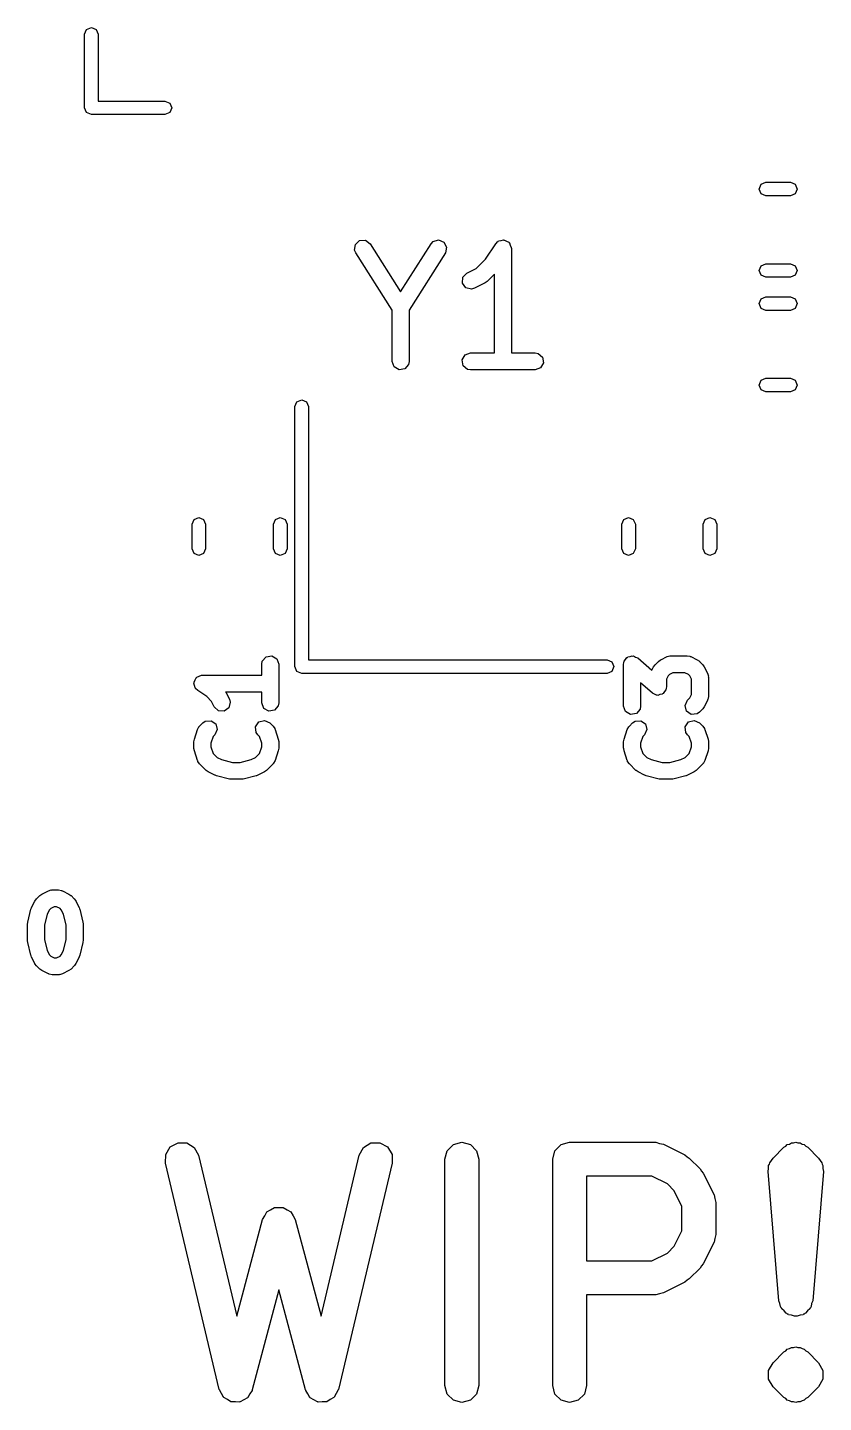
# Model space of a CAD drawing. Extents: x 83.3 to 116.6, y -116.6 to -83.3.
# Drawn here: x 95.82 to 102.86, y -115.06 to -102.9 of the extents above; entities that cross this region are included whole.
import ezdxf

# ---------------------------------------------------------------- set-up
doc = ezdxf.new("R2010")
doc.units = 0
doc.layers.add('BLACK', color=7, linetype='CONTINUOUS')

msp = doc.modelspace()

# ---------------------------------------------------------------- linework, layer by layer
at = {"layer": 'BLACK', "linetype": 'CONTINUOUS'}
for p, q in [((96.33, -102.96), (96.3476, -102.918)), ((96.3476, -102.918), (96.39, -102.9)), ((96.39, -102.9), (96.4324, -102.918)), ((96.4324, -102.918), (96.45, -102.96)), ((96.33, -103.61), (96.33, -102.96)), ((96.45, -102.96), (96.45, -103.55)), ((96.45, -103.55), (97.04, -103.55)), ((97.04, -103.55), (97.0824, -103.568)), ((96.3476, -103.652), (96.33, -103.61)), ((96.39, -103.67), (96.3476, -103.652)), ((97.04, -103.67), (96.39, -103.67)), ((97.0824, -103.652), (97.04, -103.67)), ((97.0824, -103.568), (97.1, -103.61)), ((97.1, -103.61), (97.0824, -103.652)), ((102.295, -104.328), (102.313, -104.286)), ((102.313, -104.286), (102.355, -104.268)), ((102.355, -104.268), (102.571, -104.268)), ((102.571, -104.268), (102.613, -104.286)), ((102.613, -104.286), (102.631, -104.328)), ((102.313, -104.37), (102.295, -104.328)), ((102.355, -104.388), (102.313, -104.37)), ((102.571, -104.388), (102.355, -104.388)), ((102.613, -104.37), (102.571, -104.388)), ((102.631, -104.328), (102.613, -104.37)), ((98.7172, -104.869), (98.724, -104.818)), ((98.7272, -104.893), (98.7172, -104.869)), ((98.724, -104.818), (98.7618, -104.783)), ((99.0488, -105.398), (98.7272, -104.893)), ((98.7618, -104.783), (98.8131, -104.781)), ((98.8131, -104.781), (98.8538, -104.812)), ((98.8538, -104.812), (99.1238, -105.236)), ((99.1238, -105.236), (99.3939, -104.812)), ((99.5204, -104.893), (99.1988, -105.398)), ((99.3939, -104.812), (99.4115, -104.793)), ((99.4115, -104.793), (99.4604, -104.777)), ((99.4604, -104.777), (99.5078, -104.797)), ((99.5078, -104.797), (99.5315, -104.843)), ((99.5315, -104.843), (99.5204, -104.893)), ((99.875, -104.947), (99.9662, -104.811)), ((99.9662, -104.811), (99.9842, -104.792)), ((99.9842, -104.792), (99.9883, -104.791)), ((99.9883, -104.791), (99.9911, -104.787)), ((99.9911, -104.787), (100.013, -104.784)), ((100.013, -104.784), (100.033, -104.778)), ((100.033, -104.778), (100.037, -104.779)), ((100.037, -104.779), (100.042, -104.779)), ((100.042, -104.779), (100.06, -104.789)), ((100.06, -104.789), (100.08, -104.798)), ((100.08, -104.798), (100.082, -104.802)), ((100.082, -104.802), (100.086, -104.804)), ((100.086, -104.804), (100.093, -104.825)), ((100.093, -104.825), (100.103, -104.844)), ((100.103, -104.844), (100.102, -104.848)), ((100.102, -104.848), (100.104, -104.852)), ((100.104, -104.852), (100.104, -105.777)), ((99.7937, -105.029), (99.875, -104.947)), ((102.295, -105.048), (102.313, -105.006)), ((102.313, -105.006), (102.355, -104.988)), ((102.355, -104.988), (102.571, -104.988)), ((102.571, -104.988), (102.613, -105.006)), ((102.613, -105.006), (102.631, -105.048)), ((99.671, -105.159), (99.674, -105.108)), ((99.674, -105.108), (99.7093, -105.071)), ((99.7093, -105.071), (99.7937, -105.029)), ((99.9536, -105.081), (99.8911, -105.144)), ((99.9536, -105.777), (99.9536, -105.081)), ((102.313, -105.09), (102.295, -105.048)), ((102.355, -105.108), (102.313, -105.09)), ((102.571, -105.108), (102.355, -105.108)), ((102.613, -105.09), (102.571, -105.108)), ((102.631, -105.048), (102.613, -105.09)), ((99.7015, -105.201), (99.671, -105.159)), ((99.7514, -105.213), (99.7015, -105.201)), ((99.7764, -105.205), (99.7514, -105.213)), ((99.8716, -105.158), (99.7764, -105.205)), ((99.8728, -105.156), (99.8716, -105.158)), ((99.8911, -105.144), (99.8728, -105.156)), ((102.295, -105.341), (102.313, -105.299)), ((102.313, -105.384), (102.295, -105.341)), ((102.313, -105.299), (102.355, -105.281)), ((102.355, -105.281), (102.571, -105.281)), ((102.571, -105.281), (102.613, -105.299)), ((102.613, -105.299), (102.631, -105.341)), ((102.631, -105.341), (102.613, -105.384)), ((99.0488, -105.852), (99.0488, -105.398)), ((99.1988, -105.398), (99.1988, -105.852)), ((102.355, -105.401), (102.313, -105.384)), ((102.571, -105.401), (102.355, -105.401)), ((102.613, -105.384), (102.571, -105.401)), ((99.0664, -105.901), (99.0488, -105.852)), ((99.1988, -105.852), (99.1943, -105.878)), ((99.669, -105.839), (99.6946, -105.795)), ((99.6779, -105.89), (99.669, -105.839)), ((99.6946, -105.795), (99.7429, -105.777)), ((99.7429, -105.777), (99.9536, -105.777)), ((100.104, -105.777), (100.314, -105.777)), ((100.314, -105.777), (100.34, -105.782)), ((100.34, -105.782), (100.379, -105.815)), ((100.388, -105.865), (100.362, -105.91)), ((100.379, -105.815), (100.388, -105.865)), ((99.1108, -105.926), (99.0664, -105.901)), ((99.1613, -105.917), (99.1108, -105.926)), ((99.1943, -105.878), (99.1613, -105.917)), ((99.7172, -105.923), (99.6779, -105.89)), ((99.7429, -105.927), (99.7172, -105.923)), ((100.314, -105.927), (99.7429, -105.927)), ((100.362, -105.91), (100.314, -105.927)), ((102.295, -106.061), (102.313, -106.019)), ((102.313, -106.104), (102.295, -106.061)), ((102.313, -106.019), (102.355, -106.001)), ((102.355, -106.121), (102.313, -106.104)), ((102.355, -106.001), (102.571, -106.001)), ((102.571, -106.001), (102.613, -106.019)), ((102.613, -106.104), (102.571, -106.121)), ((102.613, -106.019), (102.631, -106.061)), ((102.631, -106.061), (102.613, -106.104)), ((98.19, -106.25), (98.2076, -106.208)), ((98.2076, -106.208), (98.25, -106.19)), ((98.25, -106.19), (98.2924, -106.208)), ((98.2924, -106.208), (98.31, -106.25)), ((102.571, -106.121), (102.355, -106.121)), ((98.19, -108.55), (98.19, -106.25)), ((98.31, -106.25), (98.31, -108.49)), ((97.28, -107.292), (97.2976, -107.25)), ((97.28, -107.508), (97.28, -107.292)), ((97.2976, -107.25), (97.34, -107.232)), ((97.34, -107.232), (97.3824, -107.25)), ((97.3824, -107.25), (97.4, -107.292)), ((97.4, -107.292), (97.4, -107.508)), ((98, -107.292), (98.0176, -107.25)), ((98, -107.508), (98, -107.292)), ((98.0176, -107.25), (98.06, -107.232)), ((98.06, -107.232), (98.1024, -107.25)), ((98.1024, -107.25), (98.12, -107.292)), ((98.12, -107.292), (98.12, -107.508)), ((101.08, -107.292), (101.098, -107.25)), ((101.08, -107.508), (101.08, -107.292)), ((101.098, -107.25), (101.14, -107.232)), ((101.14, -107.232), (101.182, -107.25)), ((101.182, -107.25), (101.2, -107.292)), ((101.2, -107.292), (101.2, -107.508)), ((101.8, -107.292), (101.818, -107.25)), ((101.8, -107.508), (101.8, -107.292)), ((101.818, -107.25), (101.86, -107.232)), ((101.86, -107.232), (101.902, -107.25)), ((101.902, -107.25), (101.92, -107.292)), ((101.92, -107.292), (101.92, -107.508)), ((97.2976, -107.55), (97.28, -107.508)), ((97.34, -107.568), (97.2976, -107.55)), ((97.3824, -107.55), (97.34, -107.568)), ((97.4, -107.508), (97.3824, -107.55)), ((98.0176, -107.55), (98, -107.508)), ((98.06, -107.568), (98.0176, -107.55)), ((98.1024, -107.55), (98.06, -107.568)), ((98.12, -107.508), (98.1024, -107.55)), ((101.098, -107.55), (101.08, -107.508)), ((101.14, -107.568), (101.098, -107.55)), ((101.182, -107.55), (101.14, -107.568)), ((101.2, -107.508), (101.182, -107.55)), ((101.818, -107.55), (101.8, -107.508)), ((101.86, -107.568), (101.818, -107.55)), ((101.902, -107.55), (101.86, -107.568)), ((101.92, -107.508), (101.902, -107.55)), ((97.8964, -108.529), (97.901, -108.503)), ((97.8964, -108.625), (97.8964, -108.529)), ((97.901, -108.503), (97.9339, -108.464)), ((97.9339, -108.464), (97.9845, -108.455)), ((97.9845, -108.455), (98.0289, -108.48)), ((98.0289, -108.48), (98.0464, -108.529)), ((98.0464, -108.529), (98.0464, -108.871)), ((98.31, -108.49), (100.95, -108.49)), ((100.95, -108.49), (100.992, -108.508)), ((100.992, -108.508), (101.01, -108.55)), ((101.096, -108.529), (101.098, -108.517)), ((101.096, -108.9), (101.096, -108.529)), ((101.098, -108.514), (101.099, -108.511)), ((101.098, -108.517), (101.098, -108.514)), ((101.099, -108.511), (101.101, -108.503)), ((101.101, -108.503), (101.114, -108.487)), ((101.114, -108.487), (101.124, -108.47)), ((101.124, -108.47), (101.13, -108.468)), ((101.13, -108.468), (101.134, -108.464)), ((101.134, -108.464), (101.154, -108.46)), ((101.154, -108.46), (101.173, -108.454)), ((101.173, -108.454), (101.179, -108.456)), ((101.179, -108.456), (101.184, -108.455)), ((101.184, -108.455), (101.202, -108.465)), ((101.202, -108.465), (101.221, -108.472)), ((101.221, -108.472), (101.347, -108.582)), ((101.361, -108.552), (101.375, -108.534)), ((101.375, -108.534), (101.376, -108.533)), ((101.376, -108.533), (101.404, -108.504)), ((101.404, -108.504), (101.422, -108.491)), ((101.422, -108.491), (101.424, -108.49)), ((101.424, -108.49), (101.481, -108.461)), ((101.481, -108.461), (101.506, -108.454)), ((101.506, -108.454), (101.51, -108.455)), ((101.51, -108.455), (101.514, -108.454)), ((101.514, -108.454), (101.657, -108.454)), ((101.657, -108.454), (101.683, -108.458)), ((101.683, -108.458), (101.686, -108.461)), ((101.686, -108.461), (101.691, -108.461)), ((101.691, -108.461), (101.748, -108.49)), ((101.748, -108.49), (101.766, -108.503)), ((101.766, -108.503), (101.767, -108.504)), ((101.767, -108.504), (101.796, -108.533)), ((101.796, -108.533), (101.809, -108.551)), ((97.3084, -108.668), (97.3172, -108.648)), ((97.3172, -108.648), (97.3211, -108.646)), ((97.3211, -108.646), (97.3232, -108.643)), ((97.3232, -108.643), (97.3437, -108.635)), ((97.3437, -108.635), (97.3632, -108.625)), ((97.3632, -108.625), (97.3674, -108.626)), ((97.3674, -108.626), (97.3714, -108.625)), ((97.3714, -108.625), (97.8964, -108.625)), ((98.2076, -108.592), (98.19, -108.55)), ((98.25, -108.61), (98.2076, -108.592)), ((100.95, -108.61), (98.25, -108.61)), ((100.992, -108.592), (100.95, -108.61)), ((101.01, -108.55), (100.992, -108.592)), ((101.347, -108.582), (101.361, -108.552)), ((101.49, -108.63), (101.475, -108.661)), ((101.475, -108.661), (101.475, -108.729)), ((101.502, -108.619), (101.49, -108.63)), ((101.532, -108.604), (101.502, -108.619)), ((101.639, -108.604), (101.532, -108.604)), ((101.67, -108.619), (101.639, -108.604)), ((101.681, -108.63), (101.67, -108.619)), ((101.696, -108.661), (101.681, -108.63)), ((101.696, -108.797), (101.696, -108.661)), ((101.809, -108.551), (101.81, -108.552)), ((101.81, -108.552), (101.839, -108.609)), ((101.839, -108.609), (101.846, -108.634)), ((101.846, -108.634), (101.845, -108.639)), ((101.845, -108.639), (101.846, -108.643)), ((101.846, -108.643), (101.846, -108.814)), ((97.2966, -108.695), (97.2983, -108.691)), ((97.3027, -108.716), (97.2966, -108.695)), ((97.2976, -108.687), (97.3084, -108.668)), ((97.2983, -108.691), (97.2976, -108.687)), ((97.3065, -108.737), (97.3027, -108.716)), ((97.3098, -108.74), (97.3065, -108.737)), ((97.311, -108.744), (97.3098, -108.74)), ((97.3298, -108.762), (97.311, -108.744)), ((97.4094, -108.815), (97.3298, -108.762)), ((97.8964, -108.775), (97.5769, -108.775)), ((97.5769, -108.775), (97.5802, -108.78)), ((97.5802, -108.78), (97.5814, -108.781)), ((97.5814, -108.781), (97.6099, -108.838)), ((97.8964, -108.871), (97.8964, -108.775)), ((101.351, -108.785), (101.246, -108.694)), ((101.246, -108.694), (101.246, -108.9)), ((101.369, -108.792), (101.351, -108.785)), ((101.447, -108.787), (101.441, -108.789)), ((101.457, -108.77), (101.447, -108.787)), ((101.47, -108.754), (101.457, -108.77)), ((101.472, -108.746), (101.47, -108.754)), ((101.474, -108.743), (101.472, -108.746)), ((101.475, -108.729), (101.473, -108.74)), ((101.473, -108.74), (101.474, -108.743)), ((97.4526, -108.859), (97.4094, -108.815)), ((97.4758, -108.905), (97.4526, -108.859)), ((97.513, -108.94), (97.4758, -108.905)), ((97.6174, -108.863), (97.6054, -108.913)), ((97.6099, -108.838), (97.6174, -108.863)), ((97.914, -108.92), (97.8964, -108.871)), ((98.0419, -108.897), (98.0089, -108.936)), ((98.0464, -108.871), (98.0419, -108.897)), ((101.114, -108.948), (101.096, -108.9)), ((101.246, -108.9), (101.242, -108.926)), ((101.387, -108.802), (101.369, -108.792)), ((101.393, -108.801), (101.387, -108.802)), ((101.398, -108.804), (101.393, -108.801)), ((101.418, -108.797), (101.398, -108.804)), ((101.438, -108.794), (101.418, -108.797)), ((101.441, -108.789), (101.438, -108.794)), ((101.64, -108.893), (101.661, -108.847)), ((101.653, -108.943), (101.64, -108.893)), ((101.661, -108.847), (101.681, -108.827)), ((101.681, -108.827), (101.696, -108.797)), ((101.81, -108.905), (101.797, -108.923)), ((101.839, -108.848), (101.81, -108.905)), ((101.842, -108.84), (101.839, -108.843)), ((101.839, -108.843), (101.839, -108.848)), ((101.846, -108.814), (101.842, -108.84)), ((97.3969, -109.032), (97.448, -109.028)), ((97.448, -109.028), (97.49, -109.057)), ((97.5642, -108.943), (97.513, -108.94)), ((97.6054, -108.913), (97.5642, -108.943)), ((97.8713, -109.039), (97.9208, -109.025)), ((97.9584, -108.945), (97.914, -108.92)), ((97.9208, -109.025), (97.9673, -109.047)), ((98.0089, -108.936), (97.9584, -108.945)), ((101.158, -108.974), (101.114, -108.948)), ((101.209, -108.965), (101.158, -108.974)), ((101.197, -109.032), (101.248, -109.028)), ((101.242, -108.926), (101.209, -108.965)), ((101.248, -109.028), (101.29, -109.057)), ((101.695, -108.972), (101.653, -108.943)), ((101.671, -109.039), (101.721, -109.025)), ((101.746, -108.968), (101.695, -108.972)), ((101.721, -109.025), (101.767, -109.047)), ((101.767, -108.953), (101.746, -108.968)), ((101.796, -108.924), (101.767, -108.953)), ((101.797, -108.923), (101.796, -108.924)), ((97.3003, -109.191), (97.3288, -109.105)), ((97.3288, -109.105), (97.3413, -109.082)), ((97.3413, -109.082), (97.3451, -109.08)), ((97.3451, -109.08), (97.347, -109.076)), ((97.347, -109.076), (97.3755, -109.047)), ((97.3755, -109.047), (97.3969, -109.032)), ((97.5033, -109.107), (97.4816, -109.153)), ((97.49, -109.057), (97.5033, -109.107)), ((97.8418, -109.081), (97.8713, -109.039)), ((97.8463, -109.132), (97.8418, -109.081)), ((97.8613, -109.153), (97.8463, -109.132)), ((97.9673, -109.047), (97.9959, -109.076)), ((97.9959, -109.076), (98.0108, -109.097)), ((98.0108, -109.097), (98.0112, -109.101)), ((98.0112, -109.101), (98.014, -109.105)), ((98.014, -109.105), (98.0426, -109.191)), ((101.1, -109.191), (101.129, -109.105)), ((101.129, -109.105), (101.141, -109.082)), ((101.141, -109.082), (101.145, -109.08)), ((101.145, -109.08), (101.147, -109.076)), ((101.147, -109.076), (101.176, -109.047)), ((101.176, -109.047), (101.197, -109.032)), ((101.303, -109.107), (101.282, -109.153)), ((101.29, -109.057), (101.303, -109.107)), ((101.642, -109.081), (101.671, -109.039)), ((101.646, -109.132), (101.642, -109.081)), ((101.661, -109.153), (101.646, -109.132)), ((101.767, -109.047), (101.796, -109.076)), ((101.796, -109.076), (101.811, -109.097)), ((101.811, -109.097), (101.811, -109.101)), ((101.811, -109.101), (101.814, -109.105)), ((101.814, -109.105), (101.843, -109.191)), ((97.2964, -109.214), (97.3003, -109.192)), ((97.2964, -109.271), (97.2964, -109.214)), ((97.297, -109.273), (97.2964, -109.271)), ((97.3003, -109.295), (97.297, -109.273)), ((97.3003, -109.192), (97.3003, -109.191)), ((97.4656, -109.169), (97.4464, -109.226)), ((97.4464, -109.226), (97.4464, -109.259)), ((97.4464, -109.259), (97.4656, -109.317)), ((97.4816, -109.153), (97.4656, -109.169)), ((97.8773, -109.169), (97.8613, -109.153)), ((97.8964, -109.226), (97.8773, -109.169)), ((97.8773, -109.317), (97.8964, -109.259)), ((97.8964, -109.259), (97.8964, -109.226)), ((98.0464, -109.271), (98.0425, -109.294)), ((98.0426, -109.191), (98.0459, -109.213)), ((98.0459, -109.213), (98.0464, -109.214)), ((98.0464, -109.214), (98.0464, -109.271)), ((101.096, -109.214), (101.1, -109.192)), ((101.096, -109.271), (101.096, -109.214)), ((101.097, -109.273), (101.096, -109.271)), ((101.1, -109.295), (101.097, -109.273)), ((101.1, -109.192), (101.1, -109.191)), ((101.266, -109.169), (101.246, -109.226)), ((101.246, -109.226), (101.246, -109.259)), ((101.246, -109.259), (101.266, -109.317)), ((101.282, -109.153), (101.266, -109.169)), ((101.677, -109.169), (101.661, -109.153)), ((101.696, -109.226), (101.677, -109.169)), ((101.677, -109.317), (101.696, -109.259)), ((101.696, -109.259), (101.696, -109.226)), ((101.843, -109.191), (101.846, -109.213)), ((101.846, -109.271), (101.843, -109.294)), ((101.846, -109.213), (101.846, -109.214)), ((101.846, -109.214), (101.846, -109.271)), ((97.3288, -109.381), (97.3003, -109.295)), ((97.3316, -109.384), (97.3288, -109.381)), ((97.332, -109.389), (97.3316, -109.384)), ((97.347, -109.41), (97.332, -109.389)), ((97.4656, -109.317), (97.5016, -109.353)), ((97.5016, -109.353), (97.5405, -109.372)), ((97.5405, -109.372), (97.6378, -109.396)), ((97.7051, -109.396), (97.8024, -109.372)), ((97.8024, -109.372), (97.8413, -109.353)), ((97.8413, -109.353), (97.8773, -109.317)), ((98.014, -109.381), (98.0016, -109.404)), ((98.0426, -109.295), (98.014, -109.381)), ((98.0425, -109.294), (98.0426, -109.295)), ((101.129, -109.381), (101.1, -109.295)), ((101.132, -109.384), (101.129, -109.381)), ((101.132, -109.389), (101.132, -109.384)), ((101.147, -109.41), (101.132, -109.389)), ((101.266, -109.317), (101.302, -109.353)), ((101.302, -109.353), (101.34, -109.372)), ((101.34, -109.372), (101.438, -109.396)), ((101.505, -109.396), (101.602, -109.372)), ((101.602, -109.372), (101.641, -109.353)), ((101.641, -109.353), (101.677, -109.317)), ((101.814, -109.381), (101.802, -109.404)), ((101.843, -109.295), (101.814, -109.381)), ((101.843, -109.294), (101.843, -109.295)), ((97.4041, -109.467), (97.347, -109.41)), ((97.4056, -109.468), (97.4041, -109.467)), ((97.4236, -109.481), (97.4056, -109.468)), ((97.4807, -109.51), (97.4236, -109.481)), ((97.4843, -109.51), (97.4807, -109.51)), ((97.4961, -109.516), (97.4843, -109.51)), ((97.6104, -109.544), (97.4961, -109.516)), ((97.6378, -109.396), (97.7051, -109.396)), ((97.8468, -109.516), (97.7325, -109.544)), ((97.8497, -109.514), (97.8468, -109.516)), ((97.8621, -109.51), (97.8497, -109.514)), ((97.9193, -109.481), (97.8621, -109.51)), ((97.9204, -109.48), (97.9193, -109.481)), ((97.9387, -109.467), (97.9204, -109.48)), ((97.9959, -109.41), (97.9387, -109.467)), ((97.9978, -109.406), (97.9959, -109.41)), ((98.0016, -109.404), (97.9978, -109.406)), ((101.204, -109.467), (101.147, -109.41)), ((101.206, -109.468), (101.204, -109.467)), ((101.224, -109.481), (101.206, -109.468)), ((101.281, -109.51), (101.224, -109.481)), ((101.284, -109.51), (101.281, -109.51)), ((101.296, -109.516), (101.284, -109.51)), ((101.41, -109.544), (101.296, -109.516)), ((101.438, -109.396), (101.505, -109.396)), ((101.647, -109.516), (101.532, -109.544)), ((101.65, -109.514), (101.647, -109.516)), ((101.662, -109.51), (101.65, -109.514)), ((101.719, -109.481), (101.662, -109.51)), ((101.72, -109.48), (101.719, -109.481)), ((101.739, -109.467), (101.72, -109.48)), ((101.796, -109.41), (101.739, -109.467)), ((101.798, -109.406), (101.796, -109.41)), ((101.802, -109.404), (101.798, -109.406)), ((97.6138, -109.544), (97.6104, -109.544)), ((97.6286, -109.546), (97.6138, -109.544)), ((97.7143, -109.546), (97.6286, -109.546)), ((97.7175, -109.545), (97.7143, -109.546)), ((97.7325, -109.544), (97.7175, -109.545)), ((101.414, -109.544), (101.41, -109.544)), ((101.429, -109.546), (101.414, -109.544)), ((101.514, -109.546), (101.429, -109.546)), ((101.518, -109.545), (101.514, -109.546)), ((101.532, -109.544), (101.518, -109.545)), ((95.8898, -110.622), (95.9032, -110.604)), ((95.9032, -110.604), (95.9039, -110.602)), ((95.9039, -110.602), (95.9324, -110.574)), ((95.9324, -110.574), (95.9508, -110.561)), ((95.9508, -110.561), (95.9519, -110.56)), ((95.9519, -110.56), (96.0091, -110.531)), ((96.0091, -110.531), (96.034, -110.524)), ((96.034, -110.524), (96.0384, -110.525)), ((96.0384, -110.525), (96.0426, -110.523)), ((96.0426, -110.523), (96.0997, -110.523)), ((96.0997, -110.523), (96.1254, -110.528)), ((96.1254, -110.528), (96.1288, -110.531)), ((96.1288, -110.531), (96.1333, -110.531)), ((96.1333, -110.531), (96.1904, -110.56)), ((96.1904, -110.56), (96.2084, -110.573)), ((96.2084, -110.573), (96.2099, -110.574)), ((96.2099, -110.574), (96.2385, -110.602)), ((96.2385, -110.602), (96.2514, -110.621)), ((95.827, -110.809), (95.8556, -110.694)), ((95.8556, -110.694), (95.8608, -110.683)), ((95.8608, -110.683), (95.8612, -110.679)), ((95.8612, -110.679), (95.8898, -110.622)), ((96.0185, -110.7), (95.9991, -110.739)), ((96.0299, -110.689), (96.0185, -110.7)), ((96.0603, -110.673), (96.0299, -110.689)), ((96.082, -110.673), (96.0603, -110.673)), ((96.1125, -110.689), (96.082, -110.673)), ((96.1238, -110.7), (96.1125, -110.689)), ((96.1433, -110.739), (96.1238, -110.7)), ((96.2514, -110.621), (96.2525, -110.622)), ((96.2525, -110.622), (96.2811, -110.679)), ((96.2811, -110.679), (96.2848, -110.691)), ((96.2848, -110.691), (96.2868, -110.694)), ((96.2868, -110.694), (96.3154, -110.809)), ((95.8247, -110.827), (95.8273, -110.812)), ((95.8247, -110.97), (95.8247, -110.827)), ((95.8273, -110.812), (95.827, -110.809)), ((95.9991, -110.739), (95.9747, -110.836)), ((95.9747, -110.836), (95.9747, -110.961)), ((96.1676, -110.836), (96.1433, -110.739)), ((96.1676, -110.961), (96.1676, -110.836)), ((96.3154, -110.809), (96.3164, -110.824)), ((96.3164, -110.824), (96.3176, -110.827)), ((96.3176, -110.827), (96.3176, -110.97)), ((95.8259, -110.973), (95.8247, -110.97)), ((95.827, -110.988), (95.8259, -110.973)), ((95.9747, -110.961), (95.9991, -111.058)), ((96.1433, -111.058), (96.1676, -110.961)), ((96.3176, -110.97), (96.315, -110.984)), ((95.8556, -111.102), (95.827, -110.988)), ((95.9991, -111.058), (96.0185, -111.097)), ((96.1238, -111.097), (96.1433, -111.058)), ((96.3154, -110.988), (96.2868, -111.102)), ((96.315, -110.984), (96.3154, -110.988)), ((95.8575, -111.105), (95.8556, -111.102)), ((95.8612, -111.118), (95.8575, -111.105)), ((95.8898, -111.175), (95.8612, -111.118)), ((95.891, -111.176), (95.8898, -111.175)), ((95.9039, -111.194), (95.891, -111.176)), ((95.9324, -111.223), (95.9039, -111.194)), ((96.0185, -111.097), (96.0299, -111.108)), ((96.0299, -111.108), (96.0603, -111.123)), ((96.0603, -111.123), (96.082, -111.123)), ((96.082, -111.123), (96.1125, -111.108)), ((96.1125, -111.108), (96.1238, -111.097)), ((96.2385, -111.194), (96.2099, -111.223)), ((96.2392, -111.193), (96.2385, -111.194)), ((96.2525, -111.175), (96.2392, -111.193)), ((96.2811, -111.118), (96.2525, -111.175)), ((96.2815, -111.114), (96.2811, -111.118)), ((96.2868, -111.102), (96.2815, -111.114)), ((95.9339, -111.223), (95.9324, -111.223)), ((95.9519, -111.237), (95.9339, -111.223)), ((96.0091, -111.265), (95.9519, -111.237)), ((96.0135, -111.266), (96.0091, -111.265)), ((96.017, -111.269), (96.0135, -111.266)), ((96.0426, -111.273), (96.017, -111.269)), ((96.0997, -111.273), (96.0426, -111.273)), ((96.104, -111.272), (96.0997, -111.273)), ((96.1083, -111.273), (96.104, -111.272)), ((96.1333, -111.265), (96.1083, -111.273)), ((96.1904, -111.237), (96.1333, -111.265)), ((96.1916, -111.236), (96.1904, -111.237)), ((96.2099, -111.223), (96.1916, -111.236)), ((97.0467, -112.862), (97.0874, -112.796)), ((97.0874, -112.796), (97.1557, -112.759)), ((97.1557, -112.759), (97.2333, -112.761)), ((97.2333, -112.761), (97.2995, -112.802)), ((98.7958, -112.802), (98.8619, -112.761)), ((98.8619, -112.761), (98.9395, -112.759)), ((98.9395, -112.759), (99.0078, -112.796)), ((99.0078, -112.796), (99.0485, -112.862)), ((99.5368, -112.83), (99.5917, -112.775)), ((99.5917, -112.775), (99.6667, -112.755)), ((99.6667, -112.755), (99.7417, -112.775)), ((99.7417, -112.775), (99.7966, -112.83)), ((100.489, -112.83), (100.544, -112.775)), ((100.544, -112.775), (100.619, -112.755)), ((100.619, -112.755), (101.381, -112.755)), ((101.381, -112.755), (101.414, -112.764)), ((101.414, -112.764), (101.448, -112.771)), ((101.448, -112.771), (101.639, -112.866)), ((102.513, -112.799), (102.53, -112.789)), ((102.53, -112.789), (102.544, -112.775)), ((102.544, -112.775), (102.563, -112.77)), ((102.563, -112.77), (102.58, -112.76)), ((102.58, -112.76), (102.6, -112.76)), ((102.6, -112.76), (102.619, -112.755)), ((102.619, -112.755), (102.638, -112.76)), ((102.638, -112.76), (102.658, -112.76)), ((102.658, -112.76), (102.675, -112.77)), ((102.675, -112.77), (102.694, -112.775)), ((102.694, -112.775), (102.708, -112.789)), ((102.708, -112.789), (102.725, -112.799)), ((97.0446, -112.94), (97.0467, -112.862)), ((97.2995, -112.802), (97.3364, -112.87)), ((97.3364, -112.87), (97.6749, -114.292)), ((98.4203, -114.292), (98.7588, -112.87)), ((98.7588, -112.87), (98.7958, -112.802)), ((99.0485, -112.862), (99.0507, -112.94)), ((99.5167, -112.905), (99.5368, -112.83)), ((99.5167, -114.905), (99.5167, -112.905)), ((99.7966, -112.83), (99.8167, -112.905)), ((99.8167, -112.905), (99.8167, -114.905)), ((100.469, -112.905), (100.489, -112.83)), ((100.469, -114.905), (100.469, -112.905)), ((101.639, -112.866), (101.657, -112.882)), ((101.657, -112.882), (101.677, -112.894)), ((101.677, -112.894), (101.773, -112.989)), ((102.388, -112.936), (102.405, -112.916)), ((102.405, -112.916), (102.418, -112.894)), ((102.418, -112.894), (102.513, -112.799)), ((102.513, -112.799), (102.513, -112.799)), ((102.513, -112.799), (102.513, -112.799)), ((102.725, -112.799), (102.725, -112.799)), ((102.725, -112.799), (102.82, -112.894)), ((102.82, -112.894), (102.833, -112.916)), ((102.833, -112.916), (102.85, -112.936)), ((97.5207, -114.94), (97.0446, -112.94)), ((99.0507, -112.94), (98.5745, -114.94)), ((101.773, -112.989), (101.785, -113.01)), ((101.785, -113.01), (101.801, -113.028)), ((101.801, -113.028), (101.896, -113.219)), ((102.374, -113.012), (102.379, -112.987)), ((102.47, -114.155), (102.374, -113.012)), ((102.379, -112.961), (102.386, -112.949)), ((102.379, -112.987), (102.379, -112.961)), ((102.386, -112.949), (102.388, -112.936)), ((102.864, -113.012), (102.769, -114.155)), ((102.85, -112.936), (102.852, -112.949)), ((102.852, -112.949), (102.859, -112.961)), ((102.859, -112.961), (102.859, -112.987)), ((102.859, -112.987), (102.864, -113.012)), ((100.769, -113.055), (100.769, -113.802)), ((101.346, -113.055), (100.769, -113.055)), ((101.483, -113.123), (101.346, -113.055)), ((101.543, -113.184), (101.483, -113.123)), ((101.612, -113.321), (101.543, -113.184)), ((101.896, -113.219), (101.903, -113.252)), ((101.903, -113.252), (101.912, -113.286)), ((97.9028, -113.437), (97.9221, -113.404)), ((97.9221, -113.404), (97.9414, -113.37)), ((97.9414, -113.37), (97.9416, -113.37)), ((97.9416, -113.37), (97.9417, -113.37)), ((97.9417, -113.37), (97.975, -113.351)), ((97.975, -113.351), (98.0086, -113.331)), ((98.0086, -113.331), (98.0088, -113.331)), ((98.0088, -113.331), (98.009, -113.331)), ((98.009, -113.331), (98.0472, -113.331)), ((98.0472, -113.331), (98.0863, -113.331)), ((98.0863, -113.331), (98.0864, -113.331)), ((98.0864, -113.331), (98.0866, -113.331)), ((98.0866, -113.331), (98.1198, -113.351)), ((98.1198, -113.351), (98.1536, -113.37)), ((98.1536, -113.37), (98.1537, -113.37)), ((98.1537, -113.37), (98.1538, -113.37)), ((98.1538, -113.37), (98.173, -113.404)), ((98.173, -113.404), (98.1925, -113.437)), ((101.612, -113.536), (101.612, -113.321)), ((101.912, -113.286), (101.912, -113.571)), ((97.6749, -114.292), (97.9027, -113.438)), ((97.9027, -113.438), (97.9028, -113.437)), ((97.9028, -113.437), (97.9028, -113.437)), ((98.1925, -113.437), (98.1925, -113.437)), ((98.1925, -113.437), (98.1926, -113.438)), ((98.1926, -113.438), (98.4203, -114.292)), ((101.543, -113.673), (101.612, -113.536)), ((101.896, -113.639), (101.801, -113.829)), ((101.903, -113.605), (101.896, -113.639)), ((101.912, -113.571), (101.903, -113.605)), ((101.346, -113.802), (101.483, -113.734)), ((101.483, -113.734), (101.543, -113.673)), ((100.769, -113.802), (101.346, -113.802)), ((101.773, -113.868), (101.677, -113.963)), ((101.785, -113.847), (101.773, -113.868)), ((101.801, -113.829), (101.785, -113.847)), ((101.639, -113.991), (101.448, -114.087)), ((101.657, -113.975), (101.639, -113.991)), ((101.677, -113.963), (101.657, -113.975)), ((98.0476, -114.058), (97.8116, -114.943)), ((98.2836, -114.943), (98.0476, -114.058)), ((101.381, -114.102), (100.769, -114.102)), ((100.769, -114.102), (100.769, -114.905)), ((101.414, -114.093), (101.381, -114.102)), ((101.448, -114.087), (101.414, -114.093)), ((102.479, -114.18), (102.47, -114.155)), ((102.483, -114.207), (102.479, -114.18)), ((102.487, -114.212), (102.483, -114.207)), ((102.489, -114.218), (102.487, -114.212)), ((102.494, -114.222), (102.489, -114.218)), ((102.496, -114.228), (102.494, -114.222)), ((102.516, -114.246), (102.496, -114.228)), ((102.534, -114.266), (102.516, -114.246)), ((102.722, -114.246), (102.705, -114.266)), ((102.742, -114.228), (102.722, -114.246)), ((102.744, -114.222), (102.742, -114.228)), ((102.749, -114.218), (102.744, -114.222)), ((102.751, -114.212), (102.749, -114.218)), ((102.755, -114.207), (102.751, -114.212)), ((102.759, -114.18), (102.755, -114.207)), ((102.769, -114.155), (102.759, -114.18)), ((102.54, -114.268), (102.534, -114.266)), ((102.544, -114.273), (102.54, -114.268)), ((102.55, -114.274), (102.544, -114.273)), ((102.555, -114.279), (102.55, -114.274)), ((102.581, -114.283), (102.555, -114.279)), ((102.607, -114.292), (102.581, -114.283)), ((102.613, -114.291), (102.607, -114.292)), ((102.619, -114.293), (102.613, -114.291)), ((102.625, -114.291), (102.619, -114.293)), ((102.632, -114.292), (102.625, -114.291)), ((102.657, -114.283), (102.632, -114.292)), ((102.683, -114.279), (102.657, -114.283)), ((102.688, -114.274), (102.683, -114.279)), ((102.694, -114.273), (102.688, -114.274)), ((102.699, -114.268), (102.694, -114.273)), ((102.705, -114.266), (102.699, -114.268)), ((102.418, -114.703), (102.513, -114.608)), ((102.513, -114.608), (102.53, -114.598)), ((102.53, -114.598), (102.544, -114.584)), ((102.544, -114.584), (102.563, -114.579)), ((102.563, -114.579), (102.58, -114.569)), ((102.58, -114.569), (102.6, -114.569)), ((102.6, -114.569), (102.619, -114.564)), ((102.619, -114.564), (102.638, -114.569)), ((102.638, -114.569), (102.658, -114.569)), ((102.658, -114.569), (102.675, -114.579)), ((102.675, -114.579), (102.694, -114.584)), ((102.694, -114.584), (102.708, -114.598)), ((102.708, -114.598), (102.725, -114.608)), ((102.725, -114.608), (102.82, -114.703)), ((102.379, -114.771), (102.418, -114.703)), ((102.82, -114.703), (102.859, -114.771)), ((102.379, -114.848), (102.379, -114.771)), ((102.418, -114.916), (102.379, -114.848)), ((102.859, -114.848), (102.82, -114.916)), ((102.859, -114.771), (102.859, -114.848)), ((97.5218, -114.941), (97.5207, -114.94)), ((97.5218, -114.944), (97.5218, -114.941)), ((97.5402, -114.976), (97.5218, -114.944)), ((97.5577, -115.008), (97.5402, -114.976)), ((97.7912, -114.979), (97.7729, -115.011)), ((97.8104, -114.948), (97.7912, -114.979)), ((97.8105, -114.945), (97.8104, -114.948)), ((97.8116, -114.943), (97.8105, -114.945)), ((98.2848, -114.945), (98.2836, -114.943)), ((98.2848, -114.948), (98.2848, -114.945)), ((98.3041, -114.979), (98.2848, -114.948)), ((98.3224, -115.011), (98.3041, -114.979)), ((98.555, -114.976), (98.5376, -115.008)), ((98.5734, -114.944), (98.555, -114.976)), ((98.5745, -114.94), (98.5734, -114.941)), ((98.5734, -114.941), (98.5734, -114.944)), ((99.5368, -114.98), (99.5167, -114.905)), ((99.5917, -115.035), (99.5368, -114.98)), ((99.7966, -114.98), (99.7417, -115.035)), ((99.8167, -114.905), (99.7966, -114.98)), ((100.489, -114.98), (100.469, -114.905)), ((100.544, -115.035), (100.489, -114.98)), ((100.749, -114.98), (100.694, -115.035)), ((100.769, -114.905), (100.749, -114.98)), ((102.513, -115.011), (102.418, -114.916)), ((102.82, -114.916), (102.725, -115.011)), ((97.5596, -115.009), (97.5577, -115.008)), ((97.5607, -115.011), (97.5596, -115.009)), ((97.5925, -115.029), (97.5607, -115.011)), ((97.6238, -115.049), (97.5925, -115.029)), ((97.6261, -115.049), (97.6238, -115.049)), ((97.628, -115.05), (97.6261, -115.049)), ((97.6647, -115.05), (97.628, -115.05)), ((97.7014, -115.051), (97.6647, -115.05)), ((97.7034, -115.05), (97.7014, -115.051)), ((97.7057, -115.05), (97.7034, -115.05)), ((97.7374, -115.031), (97.7057, -115.05)), ((97.7697, -115.014), (97.7374, -115.031)), ((97.7709, -115.012), (97.7697, -115.014)), ((97.7729, -115.011), (97.7709, -115.012)), ((98.3243, -115.012), (98.3224, -115.011)), ((98.3255, -115.014), (98.3243, -115.012)), ((98.3578, -115.031), (98.3255, -115.014)), ((98.3896, -115.05), (98.3578, -115.031)), ((98.3918, -115.05), (98.3896, -115.05)), ((98.3938, -115.051), (98.3918, -115.05)), ((98.4305, -115.05), (98.3938, -115.051)), ((98.4672, -115.05), (98.4305, -115.05)), ((98.4692, -115.049), (98.4672, -115.05)), ((98.4714, -115.049), (98.4692, -115.049)), ((98.5027, -115.029), (98.4714, -115.049)), ((98.5345, -115.011), (98.5027, -115.029)), ((98.5356, -115.009), (98.5345, -115.011)), ((98.5376, -115.008), (98.5356, -115.009)), ((99.6667, -115.055), (99.5917, -115.035)), ((99.7417, -115.035), (99.6667, -115.055)), ((100.619, -115.055), (100.544, -115.035)), ((100.694, -115.035), (100.619, -115.055)), ((102.53, -115.021), (102.513, -115.011)), ((102.544, -115.035), (102.53, -115.021)), ((102.563, -115.04), (102.544, -115.035)), ((102.58, -115.05), (102.563, -115.04)), ((102.6, -115.05), (102.58, -115.05)), ((102.619, -115.055), (102.6, -115.05)), ((102.638, -115.05), (102.619, -115.055)), ((102.658, -115.05), (102.638, -115.05)), ((102.675, -115.04), (102.658, -115.05)), ((102.694, -115.035), (102.675, -115.04)), ((102.708, -115.021), (102.694, -115.035)), ((102.725, -115.011), (102.708, -115.021))]:
    msp.add_line(p, q, dxfattribs=at)

doc.saveas('drawing.dxf')
